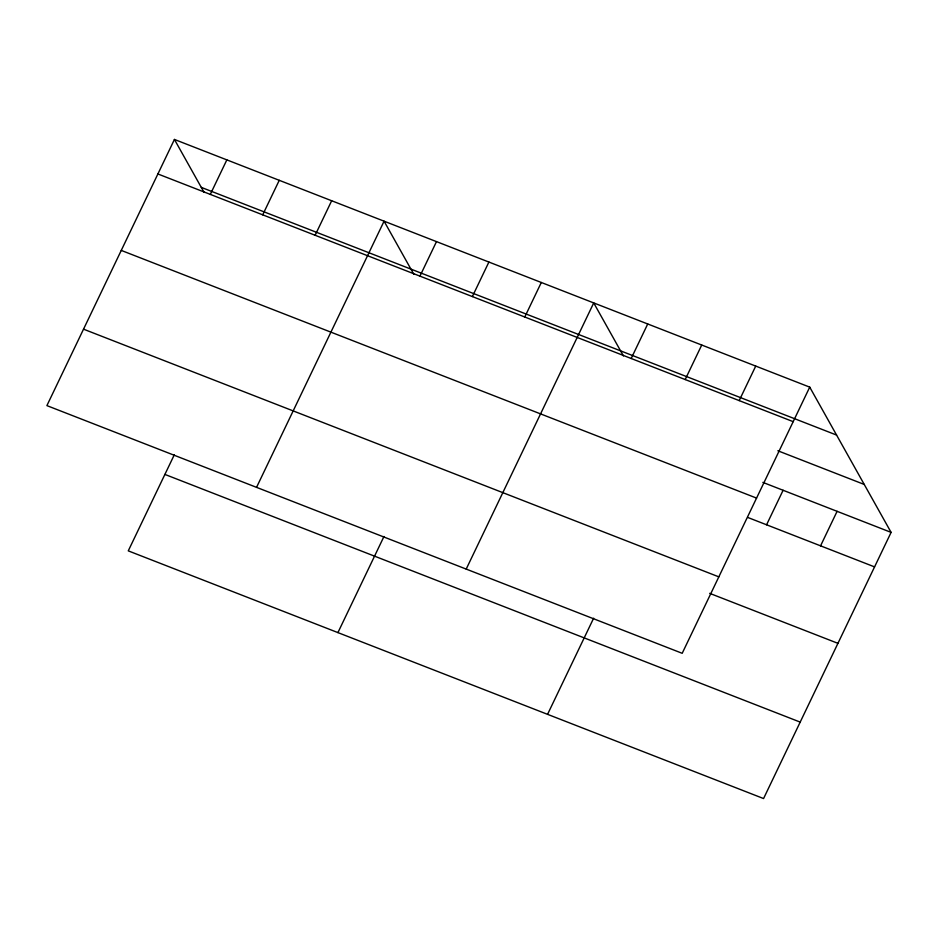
<?xml version="1.0" encoding="UTF-8"?>
<svg xmlns="http://www.w3.org/2000/svg" width="938" height="938" viewBox="0 0 938 938"><rect width="100%" height="100%" fill="white"/><g stroke="black" fill="none" stroke-linecap="round" stroke-linejoin="round"><path stroke-width="1.41" d="M174.433 139.445L46.9 405.615L682.196 653.305L809.729 387.136L174.433 139.445L204.121 192.442M210.3 194.401L226.844 159.882M262.71 214.825L279.254 180.319M174.339 454.719L128.272 550.864L763.567 798.555L891.1 532.385L809.729 387.136M315.133 235.262L331.665 200.755M256.543 487.361L384.076 221.18L413.764 274.177M419.954 276.135L436.487 241.617M472.365 296.572L488.897 262.054M337.926 632.599L383.982 536.466M524.776 317.009L541.308 282.49M466.198 569.096L593.719 302.927L623.418 355.924M631.192 358.492L647.724 323.973M685.186 379.55L701.73 345.032M547.569 714.334L593.637 618.201M739.191 400.596L755.723 366.09M766.569 524.788L783.101 490.269M820.562 545.846L837.095 511.327M201.283 187.377L836.579 435.068M157.889 173.964L793.185 421.654M777.848 450.768L864.25 484.454M762.852 482.378L891.1 532.385M121.26 250.411L756.567 498.101M747.668 517.413L874.568 566.892M83.529 329.168L718.825 576.858M709.691 593.344L837.939 643.339M164.9 474.417L800.196 722.108"/></g></svg>
